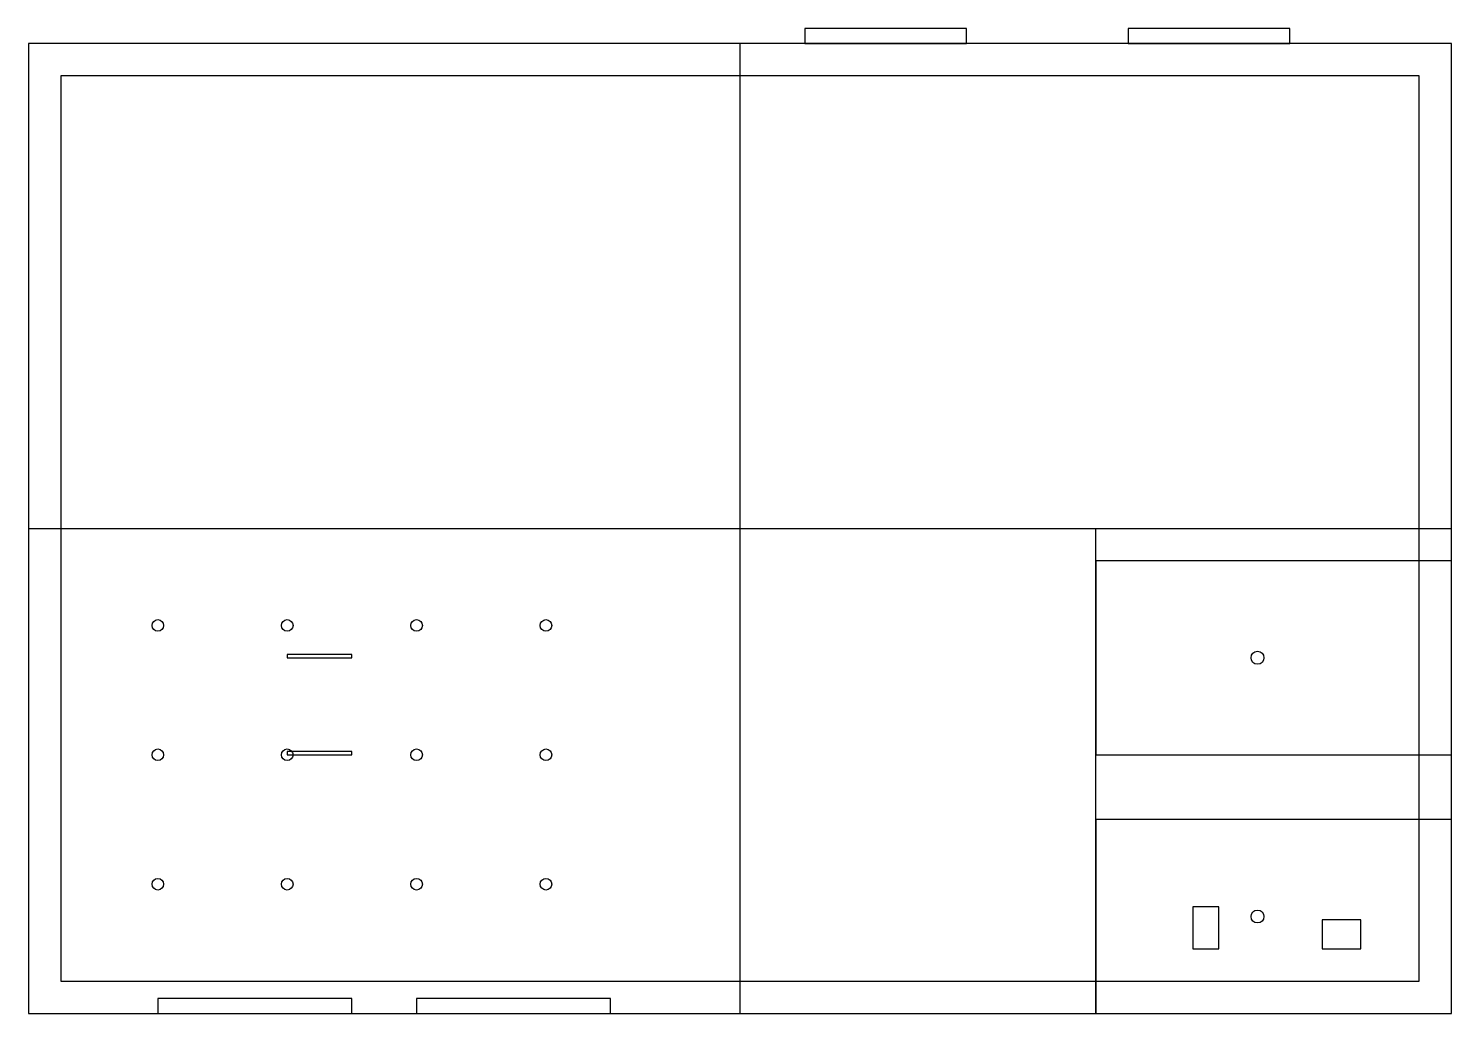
# Model space of a CAD drawing. Header units: millimetres. Extents: x 0 to 22000, y 0 to 15230.
import ezdxf

# ---------------------------------------------------------------- set-up
doc = ezdxf.new("R2010")
doc.units = ezdxf.units.MM
for name, color, linetype in [('A-DOOR', 1, 'Continuous'), ('A-GLAZ', 4, 'Continuous'), ('A-WALL', 7, 'Continuous'), ('E-LITE-PREMIUM', 2, 'Continuous'), ('FALSE_CEIL_COVE', 9, 'Continuous'), ('FLOOR_MARBLE', 8, 'Continuous'), ('PLUMB_JAQUAR', 6, 'Continuous'), ('SUNKEN_SLAB', 6, 'Continuous')]:
    doc.layers.add(name, color=color, linetype=linetype)

# ---------------------------------------------------------------- blocks, each defined once
blk = doc.blocks.new('FRENCH_SLIDING_3000X2400')
at = {"color": 1}
blk.add_lwpolyline([(0, 0), (3000, 0), (3000, 230), (0, 230)], close=True, dxfattribs=at)
blk = doc.blocks.new('PANORAMIC_WINDOW_2500X1500')
at = {"color": 4}
blk.add_lwpolyline([(0, 0), (2500, 0), (2500, 230), (0, 230)], close=True, dxfattribs=at)
blk = doc.blocks.new('DOWNLIGHT_15W_DIMMABLE')
at = {"color": 2}
blk.add_circle((0, 0), 90, dxfattribs=at)
blk = doc.blocks.new('MAGNETIC_TRACK_LIGHT_20W')
at = {"color": 2}
blk.add_lwpolyline([(0, 0), (1000, 0), (1000, 50), (0, 50)], close=True, dxfattribs=at)
blk = doc.blocks.new('JAQUAR_PREMIUM_WC')
at = {"color": 6}
blk.add_lwpolyline([(0, 0), (400, 0), (400, 650), (0, 650)], close=True, dxfattribs=at)
blk = doc.blocks.new('JAQUAR_ARTIZE_BASIN')
at = {"color": 6}
blk.add_lwpolyline([(0, 0), (600, 0), (600, 450), (0, 450)], close=True, dxfattribs=at)
blk = doc.blocks.new('SUNKEN_SLAB_FLOOR_TRAP_100MM')
at = {"color": 6}
blk.add_circle((0, 0), 100, dxfattribs=at)

msp = doc.modelspace()

# ---------------------------------------------------------------- linework, layer by layer
at = {"layer": 'A-WALL'}
for p, q in [((11000, 0), (11000, 15000)), ((0, 7500), (22000, 7500)), ((16500, 0), (16500, 7500))]:
    msp.add_line(p, q, dxfattribs=at)
msp.add_lwpolyline([(0, 0), (22000, 0), (22000, 15000), (0, 15000)], close=True, dxfattribs=at)
at = {"layer": 'FALSE_CEIL_COVE'}
msp.add_lwpolyline([(500, 500), (21500, 500), (21500, 14500), (500, 14500)], close=True, dxfattribs=at)
at = {"layer": 'FLOOR_MARBLE'}
msp.add_lwpolyline([(0, 0), (22000, 0), (22000, 15000), (0, 15000)], close=True, dxfattribs=at)
at = {"layer": 'SUNKEN_SLAB'}
for points in [[(16500, 4000), (22000, 4000), (22000, 7000), (16500, 7000)], [(16500, 0), (22000, 0), (22000, 3000), (16500, 3000)]]:
    msp.add_lwpolyline(points, close=True, dxfattribs=at)

# ---------------------------------------------------------------- block references
at = {"layer": 'A-DOOR'}
for p in [(2000, 0), (6000, 0)]:
    msp.add_blockref('FRENCH_SLIDING_3000X2400', p, dxfattribs=at)
at = {"layer": 'A-GLAZ'}
for p in [(12000, 15000), (17000, 15000)]:
    msp.add_blockref('PANORAMIC_WINDOW_2500X1500', p, dxfattribs=at)
at = {"layer": 'E-LITE-PREMIUM'}
for name, p in [('DOWNLIGHT_15W_DIMMABLE', (2000, 6000)), ('DOWNLIGHT_15W_DIMMABLE', (4000, 6000)), ('DOWNLIGHT_15W_DIMMABLE', (6000, 6000)), ('DOWNLIGHT_15W_DIMMABLE', (8000, 6000)), ('MAGNETIC_TRACK_LIGHT_20W', (4000, 5500)), ('DOWNLIGHT_15W_DIMMABLE', (2000, 4000)), ('DOWNLIGHT_15W_DIMMABLE', (4000, 4000)), ('MAGNETIC_TRACK_LIGHT_20W', (4000, 4000)), ('DOWNLIGHT_15W_DIMMABLE', (6000, 4000)), ('DOWNLIGHT_15W_DIMMABLE', (8000, 4000)), ('DOWNLIGHT_15W_DIMMABLE', (2000, 2000)), ('DOWNLIGHT_15W_DIMMABLE', (4000, 2000)), ('DOWNLIGHT_15W_DIMMABLE', (6000, 2000)), ('DOWNLIGHT_15W_DIMMABLE', (8000, 2000))]:
    msp.add_blockref(name, p, dxfattribs=at)
at = {"layer": 'PLUMB_JAQUAR'}
for name, p in [('JAQUAR_PREMIUM_WC', (18000, 1000)), ('JAQUAR_ARTIZE_BASIN', (20000, 1000))]:
    msp.add_blockref(name, p, dxfattribs=at)
at = {"layer": 'SUNKEN_SLAB'}
for p in [(19000, 5500), (19000, 1500)]:
    msp.add_blockref('SUNKEN_SLAB_FLOOR_TRAP_100MM', p, dxfattribs=at)

doc.saveas('drawing.dxf')
